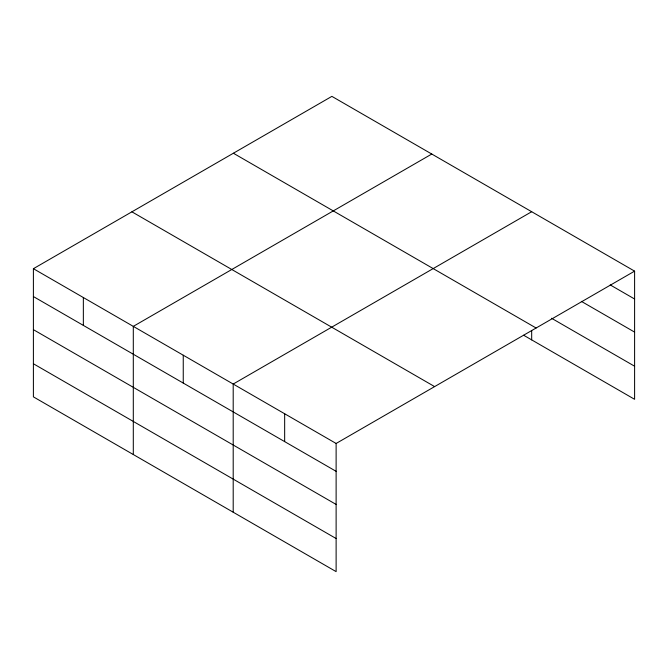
<?xml version="1.0" encoding="UTF-8"?>
<svg xmlns="http://www.w3.org/2000/svg" width="668" height="668" viewBox="0 0 668 668"><rect width="100%" height="100%" fill="white"/><g stroke="black" fill="none" stroke-linecap="round" stroke-linejoin="round"><path stroke-width="1" d="M33.4 268.695L336.121 443.469L336.121 571.633L33.4 396.859L33.4 268.695L331.879 96.367L634.6 271.141L634.6 399.305L523.645 335.244M431.779 154.041L133.299 326.368L133.299 454.532M531.678 211.723L233.199 384.042L233.199 512.206M336.121 443.469L634.6 271.141M610.226 284.927L634.6 299.005M581.335 301.351L634.6 332.105M551.534 318.252L634.6 366.206M233.382 153.239L536.103 328.013M131.897 211.823L434.618 386.597M33.4 296.559L336.121 471.324M33.4 329.658L336.121 504.432M33.4 363.759L336.121 538.533M531.678 330.576L531.678 339.878M284.66 413.759L284.66 441.615M183.249 355.209L183.249 383.065M83.35 297.536L83.35 325.391"/></g></svg>
